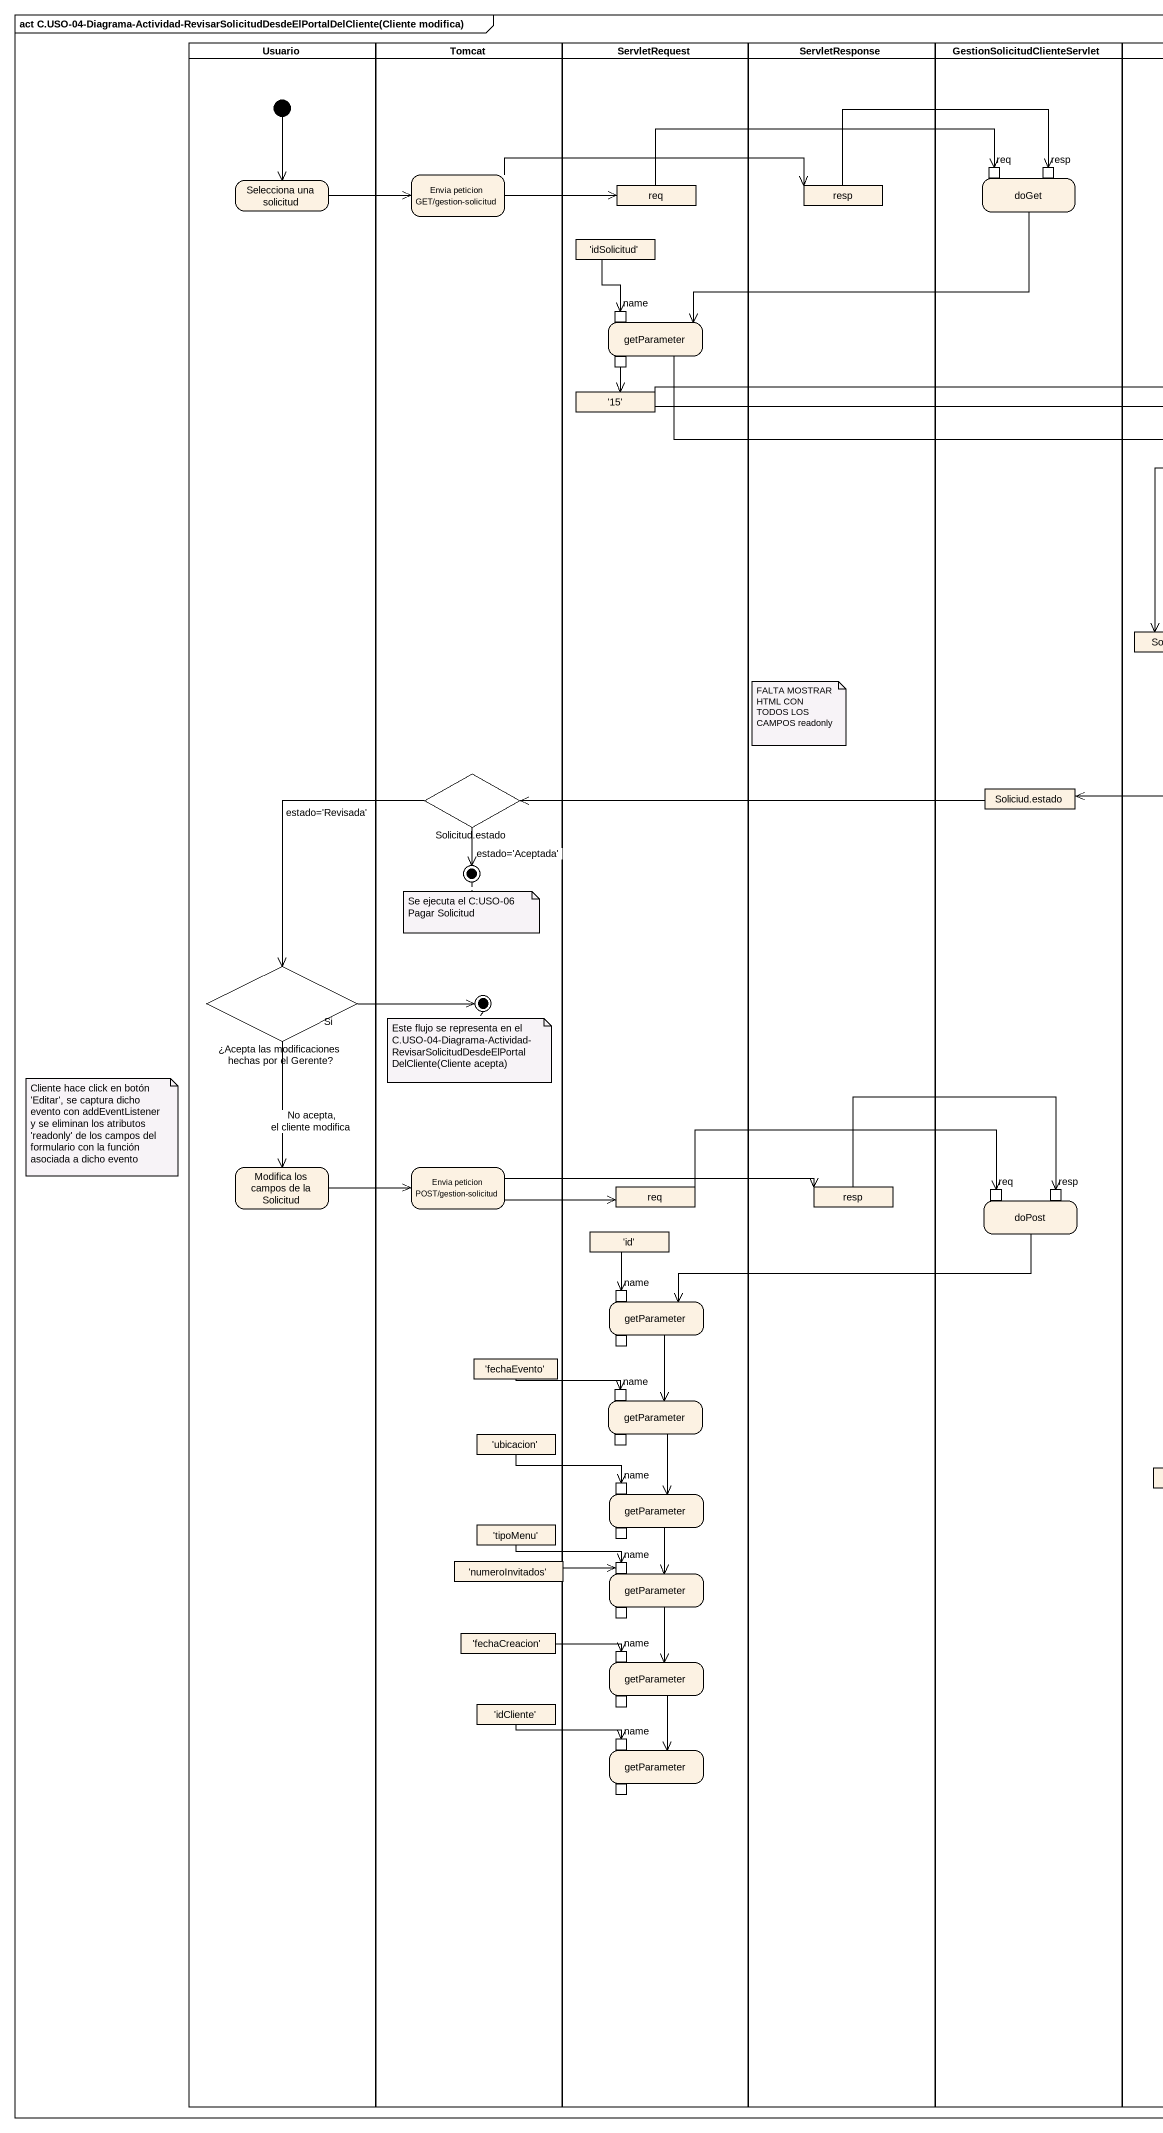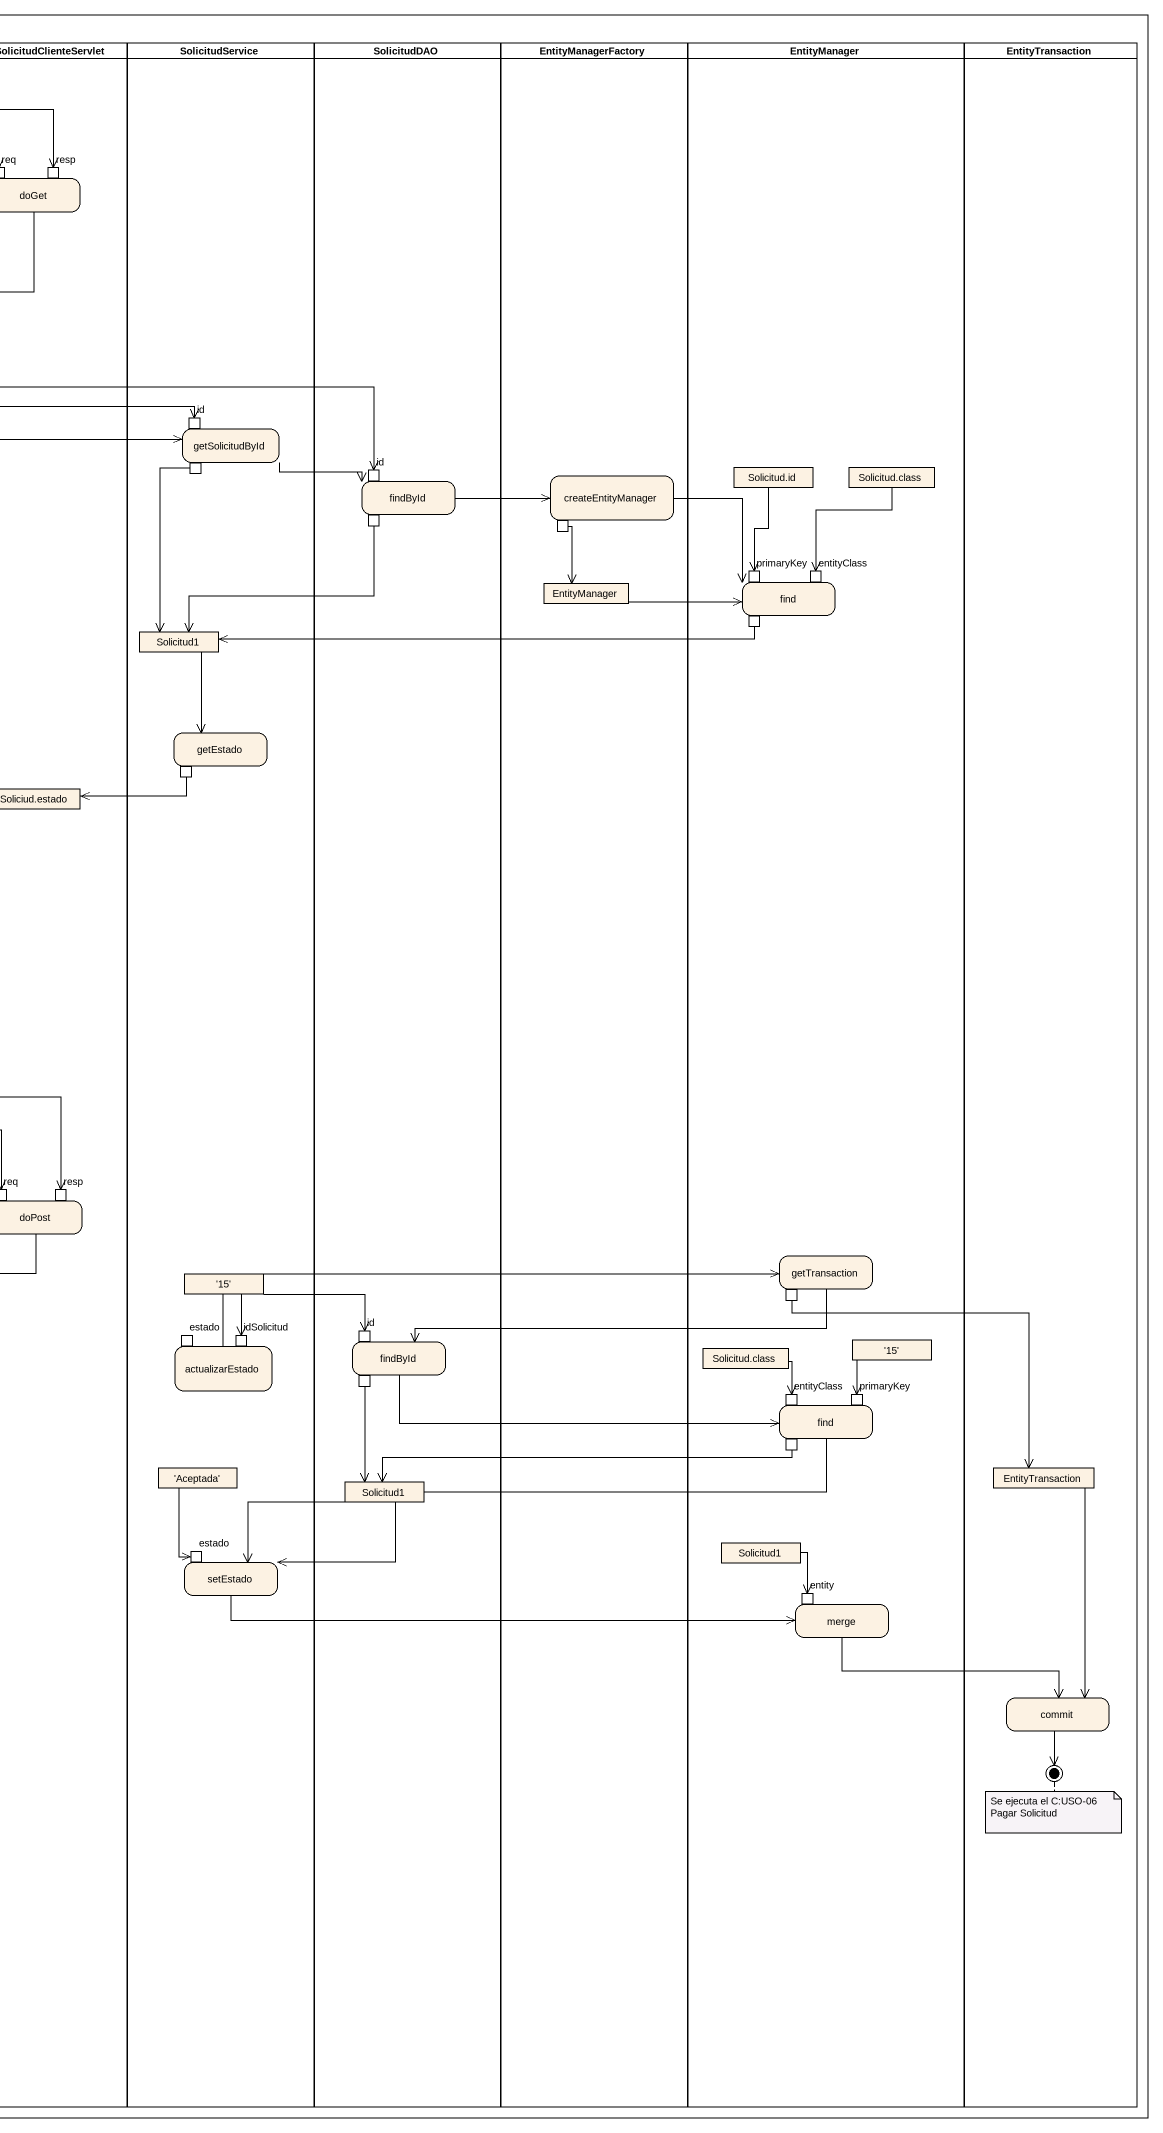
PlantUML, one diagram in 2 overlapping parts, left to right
@startuml
mainframe act C.USO-04-Diagrama-Actividad-RevisarSolicitudDesdeElPortalDelCliente(Cliente modifica)
hide empty description
state Usuario <<partition>> {
  state "Selecciona una solicitud" as Selecciona_una_solicitud
  state "¿Acepta las modificaciones hechas por el Gerente?" as Acepta_las_modificaciones <<choice>>
  state "Modifica los campos de la Solicitud" as Modifica_los_campos_de_la
  [*] --> Selecciona_una_solicitud
}
state Tomcat <<partition>> {
  state "Envia peticion GET/gestion-solicitud" as Envia_peticion_GET_gestion
  state "Solicitud.estado" as Solicitud_estado <<choice>>
  state final1 <<end>>
  state final2 <<end>>
  state "Envia peticion POST/gestion-solicitud" as Envia_peticion_POST_gestion
  state "'fechaEvento'" as fechaEvento <<object>>
  state "'ubicacion'" as ubicacion <<object>>
  state "'tipoMenu'" as tipoMenu <<object>>
  state "'numeroInvitados'" as numeroInvitados <<object>>
  state "'fechaCreacion'" as fechaCreacion <<object>>
  state "'idCliente'" as idCliente <<object>>
}
state ServletRequest <<partition>> {
  state req <<object>>
  state "'idSolicitud'" as idSolicitud <<object>>
  state getParameter {
    state name <<inputPin>>
    state pin1 <<outputPin>>
  }
  state "'15'" as o15 <<object>>
  state "req" as req_3 <<object>>
  state "'id'" as id_3 <<object>>
  state "getParameter" as getParameter_2 {
    state "name" as name_2 <<inputPin>>
    state pin8 <<outputPin>>
  }
  state "getParameter" as getParameter_3 {
    state "name" as name_3 <<inputPin>>
    state pin10 <<outputPin>>
  }
  state "getParameter" as getParameter_4 {
    state "name" as name_4 <<inputPin>>
    state pin12 <<outputPin>>
  }
  state "getParameter" as getParameter_5 {
    state "name" as name_5 <<inputPin>>
    state pin13 <<outputPin>>
  }
  state "getParameter" as getParameter_6 {
    state "name" as name_6 <<inputPin>>
    state pin14 <<outputPin>>
  }
  state "getParameter" as getParameter_7 {
    state "name" as name_7 <<inputPin>>
    state pin15 <<outputPin>>
  }
}
state ServletResponse <<partition>> {
  state resp <<object>>
  state "resp" as resp_3 <<object>>
}
state "GestionSolicitudClienteServlet" as GestionSolicitudClienteServl <<partition>> {
  state doGet {
    state "req" as req_2 <<inputPin>>
    state "resp" as resp_2 <<inputPin>>
  }
  state "Soliciud.estado" as Soliciud_estado <<object>>
  state doPost {
    state "req" as req_4 <<inputPin>>
    state "resp" as resp_4 <<inputPin>>
  }
}
state SolicitudService <<partition>> {
  state getSolicitudById {
    state id <<inputPin>>
    state pin2 <<outputPin>>
  }
  state Solicitud1 <<object>>
  state getEstado {
    state pin6 <<outputPin>>
  }
  state "'15'" as o15_2 <<object>>
  state actualizarEstado {
    state estado <<inputPin>>
    state "idSolicitud" as idSolicitud_2 <<inputPin>>
  }
  state "'Aceptada'" as Aceptada <<object>>
  state setEstado {
    state "estado" as estado_2 <<inputPin>>
  }
}
state SolicitudDAO <<partition>> {
  state findById {
    state "id" as id_2 <<inputPin>>
    state pin3 <<outputPin>>
  }
  state "findById" as findById_2 {
    state "id" as id_4 <<inputPin>>
    state pin9 <<outputPin>>
  }
  state "Solicitud1" as Solicitud1_2 <<object>>
}
state EntityManagerFactory <<partition>> {
  state createEntityManager {
    state pin4 <<outputPin>>
  }
  state "EntityManager" as EntityManager_2 <<object>>
}
state EntityManager <<partition>> {
  state "Solicitud.id" as Solicitud_id <<object>>
  state "Solicitud.class" as Solicitud_class <<object>>
  state find {
    state primaryKey <<inputPin>>
    state entityClass <<inputPin>>
    state pin5 <<outputPin>>
  }
  state getTransaction {
    state pin7 <<outputPin>>
  }
  state "Solicitud.class" as Solicitud_class_2 <<object>>
  state "'15'" as o15_3 <<object>>
  state "find" as find_2 {
    state "entityClass" as entityClass_2 <<inputPin>>
    state "primaryKey" as primaryKey_2 <<inputPin>>
    state pin11 <<outputPin>>
  }
  state "Solicitud1" as Solicitud1_3 <<object>>
  state merge {
    state "entity" as entity_ <<inputPin>>
  }
}
state EntityTransaction <<partition>> {
  state "EntityTransaction" as EntityTransaction_2 <<object>>
  state commit
  state final3 <<end>>
}
Selecciona_una_solicitud -right-> Envia_peticion_GET_gestion
Envia_peticion_GET_gestion -right-> req
Envia_peticion_GET_gestion -right-> resp
req -right-> req_2
resp -right-> resp_2
doGet -left-> getParameter
idSolicitud --> name
getParameter -right-> getSolicitudById
pin1 --> o15
o15 -right-> id
o15 -right-> id_2
getSolicitudById -right-> findById
pin2 --> Solicitud1
findById -right-> createEntityManager
createEntityManager -right-> find
Solicitud_id --> primaryKey
Solicitud_class --> entityClass
pin3 --> Solicitud1
pin4 --> EntityManager_2
EntityManager_2 -right-> find
Solicitud1 --> getEstado
pin5 -left-> Solicitud1
Solicitud_estado --> final1 : estado='Aceptada'
Solicitud_estado --> Acepta_las_modificaciones : estado='Revisada'
pin6 -left-> Soliciud_estado
Soliciud_estado -left-> Solicitud_estado
Acepta_las_modificaciones -right-> final2 : Si
Acepta_las_modificaciones --> Modifica_los_campos_de_la : No acepta, el cliente modifica
Modifica_los_campos_de_la -right-> Envia_peticion_POST_gestion
Envia_peticion_POST_gestion -right-> req_3
Envia_peticion_POST_gestion -right-> resp_3
req_3 -right-> req_4
resp_3 -right-> resp_4
doPost -left-> getParameter_2
id_3 --> name_2
o15_2 --> idSolicitud_2
o15_2 -right-> id_4
getTransaction -left-> findById_2
getParameter_2 --> getParameter_3
pin7 --> EntityTransaction_2
fechaEvento -right-> name_3
actualizarEstado -right-> getTransaction
findById_2 -right-> find_2
Solicitud_class_2 --> entityClass_2
o15_3 --> primaryKey_2
getParameter_3 --> getParameter_4
pin9 --> Solicitud1_2
find_2 -left-> setEstado
ubicacion -right-> name_4
pin11 -left-> Solicitud1_2
getParameter_4 --> getParameter_5
Aceptada --> estado_2
Solicitud1_2 -left-> setEstado
EntityTransaction_2 --> commit
tipoMenu -right-> name_5
numeroInvitados -right-> name_5
getParameter_5 --> getParameter_6
setEstado -right-> merge
Solicitud1_3 --> entity_
merge -right-> commit
fechaCreacion -right-> name_6
getParameter_6 --> getParameter_7
idCliente -right-> name_7
commit --> final3
note as N1
  FALTA MOSTRAR HTML CON TODOS LOS CAMPOS readonly
end note
note bottom of final1 : Se ejecuta el C:USO-06 Pagar Solicitud
note bottom of final2 : Este flujo se representa en el C.USO-04-Diagrama-Actividad-RevisarSolicitudDesdeElPortalDelCliente(Cliente acepta)
note as N4
  Cliente hace click en botón 'Editar', se captura dicho evento con addEventListener y se eliminan los atributos 'readonly' de los campos del formulario con la función asociada a dicho evento
end note
note bottom of final3 : Se ejecuta el C:USO-06 Pagar Solicitud
@enduml
